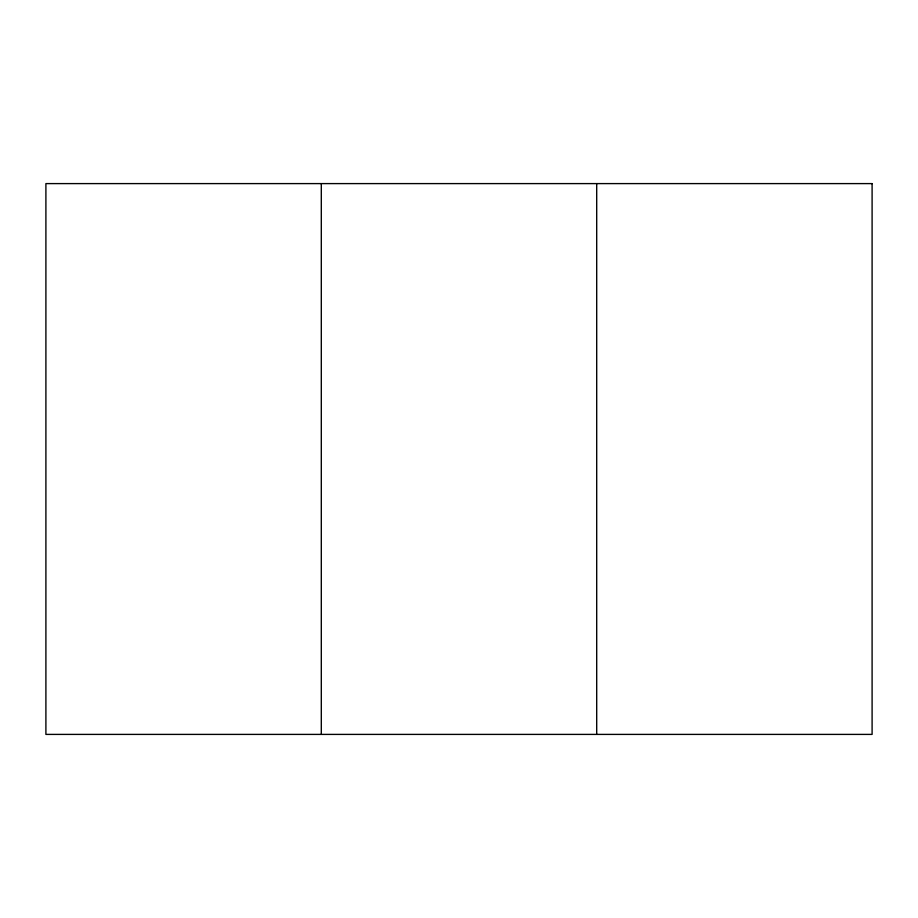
<?xml version="1.0" encoding="UTF-8"?>
<svg xmlns="http://www.w3.org/2000/svg" width="918" height="918" viewBox="0 0 918 918"><rect width="100%" height="100%" fill="white"/><g stroke="black" fill="none" stroke-linecap="round" stroke-linejoin="round"><path stroke-width="1.38" d="M596.7 183.6L596.7 734.4M321.3 183.6L321.3 734.4M872.1 183.6L45.9 183.6L45.9 734.4L872.1 734.4L872.1 183.6"/></g></svg>
